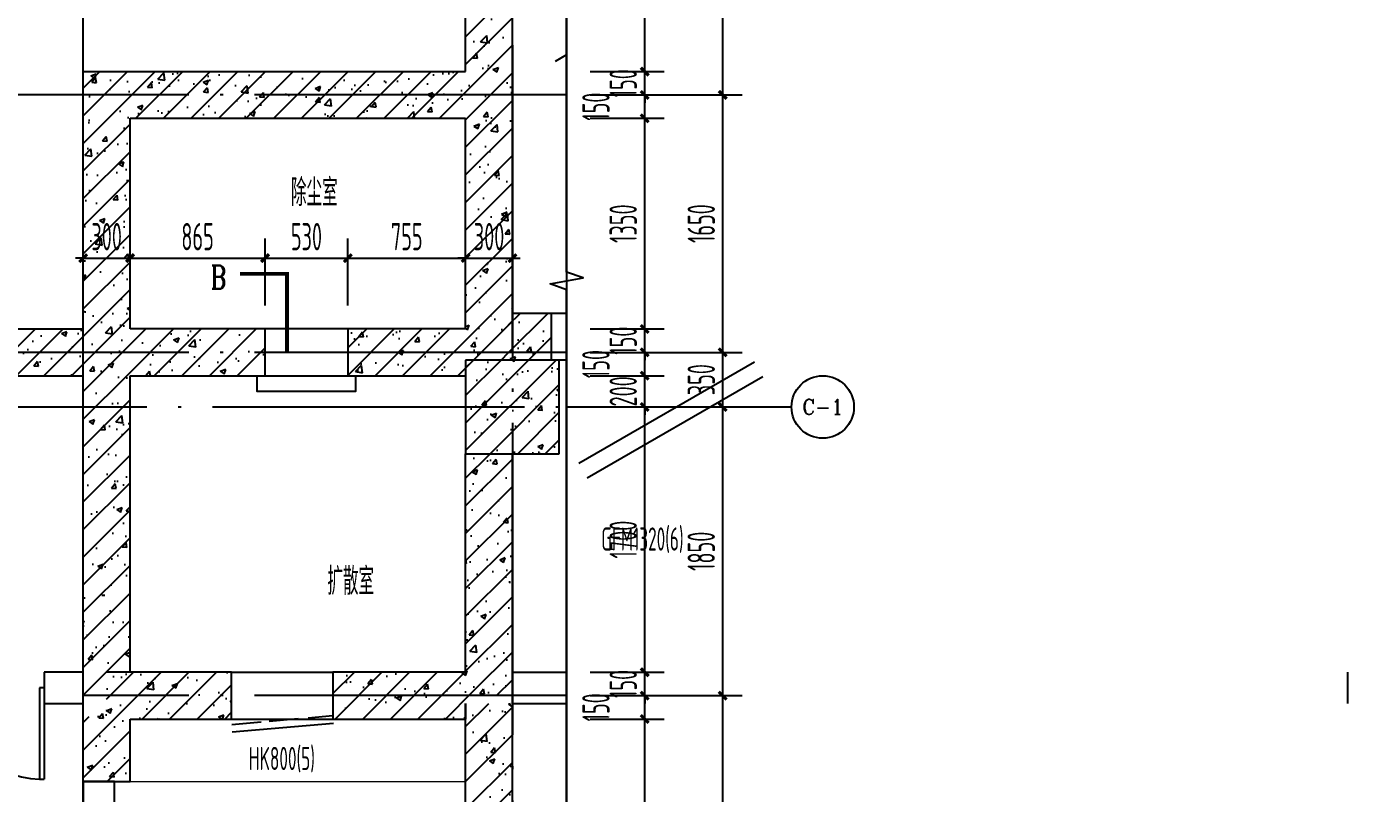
# Model space of a CAD drawing. Extents: x -473190 to 2138458, y -81875 to 2633646.
# Drawn here: x 1274633 to 1283097, y -64856 to -59938 of the extents above; entities that cross this region are included whole.
import ezdxf
from ezdxf.enums import TextEntityAlignment as Align

# ---------------------------------------------------------------- set-up
doc = ezdxf.new("R2010")
doc.units = 0
doc.header["$LTSCALE"] = 1000
doc.linetypes.add('DOTE', pattern=[2.42, 2, -0.2, 0.02, -0.2])
for name, color, linetype in [('A-COLUMN', 2, 'Continuous'), ('A-WALL', 2, 'Continuous'), ('AXIS', 3, 'Continuous'), ('AXIS_TEXT', 7, 'Continuous'), ('DIM_SYMB', 3, 'Continuous'), ('DOOR_FIRE', 4, 'Continuous'), ('DOTE', 1, 'DOTE'), ('PUB_DIM', 3, 'Continuous'), ('PUB_HATCH', 8, 'Continuous'), ('PUB_TEXT', 7, 'Continuous'), ('RF-M', 4, 'Continuous'), ('RF-MBH', 11, 'Continuous'), ('RF-QT', 30, 'Continuous'), ('WINDOW', 4, 'Continuous')]:
    doc.layers.add(name, color=color, linetype=linetype)
doc.layers.add('RF-WZ', color=110, linetype='Continuous', lineweight=0)
doc.styles.add('8B2_02', font='tssdeng.shx', dxfattribs={"width": 0.6, "bigfont": 'TSSDCHN.shx'})
doc.styles.add('_TCH_AXIS', font='COMPLEX', dxfattribs={"bigfont": 'GBCBIG'})
doc.styles.add('_TCH_DIM_T3', font='tssdeng.shx', dxfattribs={"width": 0.564706, "bigfont": '@@@tssdchn.shx'})
doc.styles.add('_TCH_LABEL', font='COMPLEX', dxfattribs={"bigfont": 'GBCBIG'})
doc.styles.add('_TCH_WINDOW', font='tssdeng.shx', dxfattribs={"width": 0.8, "height": 3.5, "bigfont": 'tssdchn.shx'})
doc.styles.add('COMPLEX', font='COMPLEX.shx', dxfattribs={"width": 0.65})
doc.dimstyles.new('_TCH_ARCH&&50', dxfattribs={"dimtxt": 175, "dimasz": 50, "dimexe": 125, "dimexo": 150, "dimgap": 50, "dimtad": 1, "dimdec": 0, "dimzin": 0, "dimdsep": 46, "dimtxsty": '_TCH_DIM_T3', "dimblk": 'ARCHTICK', "dimcen": 0.09, "dimclrt": 7, "dimazin": 2, "dimtfac": 1, "dimtdec": 0, "dimtix": 1, "dimtmove": 2, "dimatfit": 3, "dimfxl": 0, "dimtolj": 1, "dimtzin": 0, "dimarcsym": 0})
pattern_1 = [(45, (-477544.96, -71625.69), (-88.388348, 88.388348), []), (50, (-477544.96, -71625.7), (358.63009, -31.376067), [37.5, -412.5]), (355, (-477544.96, -71625.7), (-69.37567, 376.09607), [30, -330]), (100.4514, (-477515.08, -71628.3), (289.25469, 344.71977), [31.870095, -350.571056]), (46.1842, (-477544.96, -71525.7), (533.62052, -82.75951), [56.25, -618.75]), (96.6356, (-477500.5, -71532.6), (467.33135, 487.05894), [47.80514, -525.8565]), (351.1842, (-477544.96, -71525.7), (467.33097, 487.0593), [45, -495]), (21, (-477494.96, -71550.7), (298.453526, -201.309445), [37.5, -412.5]), (326, (-477494.96, -71550.7), (121.657666, 362.57502), [30, -330]), (71.4514, (-477470.1, -71567.47), (420.111314, 161.26525), [31.870095, -350.571056]), (37.5, (-477544.96, -71625.69), (6.079928, 166.446927), [0, -326, 0, -335, 0, -331.25]), (7.5, (-477544.96, -71625.69), (131.534769, 197.205856), [0, -191, 0, -318.5, 0, -126.25]), (327.5, (-477656.46, -71625.69), (266.911218, -11.277436), [0, -125, 0, -390, 0, -517.5]), (317.5, (-477706.46, -71625.7), (291.593085, 50.05249), [0, -162.5, 0, -259, 0, -367.5])]

# ---------------------------------------------------------------- blocks, each defined once
blk = doc.blocks.new('_ArchTick')
at = {"color": 0, "linetype": 'ByBlock', "const_width": 0.4}
blk.add_lwpolyline([(-0.5, -0.5), (0.5, 0.5)], dxfattribs=at)
blk = doc.blocks.new('*D2534')
at = {"layer": 'Defpoints', "color": 0, "transparency": 16777216}
for p in [(1275296.5, -61423.5), (1274996.5, -61877.6), (1275296.5, -61877.6)]:
    blk.add_point(p, dxfattribs=at)
at = {"layer": 'PUB_DIM', "color": 0, "lineweight": -2, "transparency": 16777216}
for p, q in [((1274996.5, -61727.6), (1274996.5, -61298.5)), ((1275296.5, -61727.6), (1275296.5, -61298.5)), ((1274996.5, -61423.5), (1274946.5, -61423.5)), ((1274996.5, -61423.5), (1275296.5, -61423.5)), ((1275296.5, -61423.5), (1275346.5, -61423.5))]:
    blk.add_line(p, q, dxfattribs=at)
at = {"layer": 'PUB_DIM', "color": 0, "lineweight": -2, "transparency": 16777216, "xscale": 50, "yscale": 50, "zscale": 50}
blk.add_blockref('_ArchTick', (1274996.5, -61423.5), dxfattribs=at)
at = {"layer": 'PUB_DIM', "color": 0, "lineweight": -2, "transparency": 16777216, "xscale": 50, "yscale": 50, "zscale": 50, "rotation": 180}
blk.add_blockref('_ArchTick', (1275296.5, -61423.5), dxfattribs=at)
at = {"layer": 'PUB_DIM', "color": 7, "transparency": 16777216, "insert": (1275146.5, -61286), "char_height": 175, "attachment_point": 5, "style": '_TCH_DIM_T3'}
blk.add_mtext('\\A1;300', dxfattribs=at)
blk = doc.blocks.new('*D2535')
at = {"layer": 'Defpoints', "color": 0, "transparency": 16777216}
for p in [(1276161.5, -61423.5), (1275296.5, -61877.6), (1276161.5, -61877.6)]:
    blk.add_point(p, dxfattribs=at)
at = {"layer": 'PUB_DIM', "color": 0, "lineweight": -2, "transparency": 16777216}
for p, q in [((1275296.5, -61727.6), (1275296.5, -61298.5)), ((1276161.5, -61727.6), (1276161.5, -61298.5)), ((1275296.5, -61423.5), (1276161.5, -61423.5))]:
    blk.add_line(p, q, dxfattribs=at)
at = {"layer": 'PUB_DIM', "color": 0, "lineweight": -2, "transparency": 16777216, "xscale": 50, "yscale": 50, "zscale": 50, "rotation": 180}
blk.add_blockref('_ArchTick', (1275296.5, -61423.5), dxfattribs=at)
at = {"layer": 'PUB_DIM', "color": 0, "lineweight": -2, "transparency": 16777216, "xscale": 50, "yscale": 50, "zscale": 50}
blk.add_blockref('_ArchTick', (1276161.5, -61423.5), dxfattribs=at)
at = {"layer": 'PUB_DIM', "color": 7, "transparency": 16777216, "insert": (1275729, -61286), "char_height": 175, "attachment_point": 5, "style": '_TCH_DIM_T3'}
blk.add_mtext('\\A1;865', dxfattribs=at)
blk = doc.blocks.new('*D2536')
at = {"layer": 'Defpoints', "color": 0, "transparency": 16777216}
for p in [(1276691.5, -61423.5), (1276161.5, -61877.6), (1276691.5, -61877.6)]:
    blk.add_point(p, dxfattribs=at)
at = {"layer": 'PUB_DIM', "color": 0, "lineweight": -2, "transparency": 16777216}
for p, q in [((1276161.5, -61727.6), (1276161.5, -61298.5)), ((1276691.5, -61727.6), (1276691.5, -61298.5)), ((1276161.5, -61423.5), (1276691.5, -61423.5))]:
    blk.add_line(p, q, dxfattribs=at)
at = {"layer": 'PUB_DIM', "color": 0, "lineweight": -2, "transparency": 16777216, "xscale": 50, "yscale": 50, "zscale": 50, "rotation": 180}
blk.add_blockref('_ArchTick', (1276161.5, -61423.5), dxfattribs=at)
at = {"layer": 'PUB_DIM', "color": 0, "lineweight": -2, "transparency": 16777216, "xscale": 50, "yscale": 50, "zscale": 50}
blk.add_blockref('_ArchTick', (1276691.5, -61423.5), dxfattribs=at)
at = {"layer": 'PUB_DIM', "color": 7, "transparency": 16777216, "insert": (1276426.5, -61286), "char_height": 175, "attachment_point": 5, "style": '_TCH_DIM_T3'}
blk.add_mtext('\\A1;530', dxfattribs=at)
blk = doc.blocks.new('*D2537')
at = {"layer": 'Defpoints', "color": 0, "transparency": 16777216}
for p in [(1277446.5, -61423.5), (1276691.5, -61877.6), (1277446.5, -61877.6)]:
    blk.add_point(p, dxfattribs=at)
at = {"layer": 'PUB_DIM', "color": 0, "lineweight": -2, "transparency": 16777216}
for p, q in [((1276691.5, -61727.6), (1276691.5, -61298.5)), ((1277446.5, -61727.6), (1277446.5, -61298.5)), ((1276691.5, -61423.5), (1277446.5, -61423.5))]:
    blk.add_line(p, q, dxfattribs=at)
at = {"layer": 'PUB_DIM', "color": 0, "lineweight": -2, "transparency": 16777216, "xscale": 50, "yscale": 50, "zscale": 50, "rotation": 180}
blk.add_blockref('_ArchTick', (1276691.5, -61423.5), dxfattribs=at)
at = {"layer": 'PUB_DIM', "color": 0, "lineweight": -2, "transparency": 16777216, "xscale": 50, "yscale": 50, "zscale": 50}
blk.add_blockref('_ArchTick', (1277446.5, -61423.5), dxfattribs=at)
at = {"layer": 'PUB_DIM', "color": 7, "transparency": 16777216, "insert": (1277069, -61286), "char_height": 175, "attachment_point": 5, "style": '_TCH_DIM_T3'}
blk.add_mtext('\\A1;755', dxfattribs=at)
blk = doc.blocks.new('*D2538')
at = {"layer": 'Defpoints', "color": 0, "transparency": 16777216}
for p in [(1277746.5, -61423.5), (1277446.5, -61877.6), (1277746.5, -61877.6)]:
    blk.add_point(p, dxfattribs=at)
at = {"layer": 'PUB_DIM', "color": 0, "lineweight": -2, "transparency": 16777216}
for p, q in [((1277446.5, -61727.6), (1277446.5, -61298.5)), ((1277746.5, -61727.6), (1277746.5, -61298.5)), ((1277446.5, -61423.5), (1277396.5, -61423.5)), ((1277446.5, -61423.5), (1277746.5, -61423.5)), ((1277746.5, -61423.5), (1277796.5, -61423.5))]:
    blk.add_line(p, q, dxfattribs=at)
at = {"layer": 'PUB_DIM', "color": 0, "lineweight": -2, "transparency": 16777216, "xscale": 50, "yscale": 50, "zscale": 50}
blk.add_blockref('_ArchTick', (1277446.5, -61423.5), dxfattribs=at)
at = {"layer": 'PUB_DIM', "color": 0, "lineweight": -2, "transparency": 16777216, "xscale": 50, "yscale": 50, "zscale": 50, "rotation": 180}
blk.add_blockref('_ArchTick', (1277746.5, -61423.5), dxfattribs=at)
at = {"layer": 'PUB_DIM', "color": 7, "transparency": 16777216, "insert": (1277596.5, -61286), "char_height": 175, "attachment_point": 5, "style": '_TCH_DIM_T3'}
blk.add_mtext('\\A1;300', dxfattribs=at)
blk = doc.blocks.new('*D2577')
at = {"layer": 'Defpoints', "color": 0, "transparency": 16777216}
for p in [(1278093.4, -56192.8), (1278593.4, -56192.8), (1278093.4, -60227.6)]:
    blk.add_point(p, dxfattribs=at)
at = {"layer": 'PUB_DIM', "color": 0, "lineweight": -2, "transparency": 16777216}
for p, q in [((1278243.4, -56192.8), (1278718.4, -56192.8)), ((1278593.4, -60227.6), (1278593.4, -56192.8)), ((1278243.4, -60227.6), (1278718.4, -60227.6))]:
    blk.add_line(p, q, dxfattribs=at)
at = {"layer": 'PUB_DIM', "color": 0, "lineweight": -2, "transparency": 16777216, "xscale": 50, "yscale": 50, "zscale": 50}
for p, rotation in [((1278593.4, -56192.8), 90), ((1278593.4, -60227.6), 270)]:
    blk.add_blockref('_ArchTick', p, dxfattribs=dict(at, rotation=rotation))
at = {"layer": 'PUB_DIM', "color": 7, "transparency": 16777216, "insert": (1278455.9, -58210.2), "char_height": 175, "attachment_point": 5, "rotation": 90, "style": '_TCH_DIM_T3'}
blk.add_mtext('\\A1;4035', dxfattribs=at)
blk = doc.blocks.new('*D2578')
at = {"layer": 'Defpoints', "color": 0, "transparency": 16777216}
for p in [(1278093.4, -60227.6), (1278593.4, -60227.6), (1278093.4, -60377.6)]:
    blk.add_point(p, dxfattribs=at)
at = {"layer": 'PUB_DIM', "color": 0, "lineweight": -2, "transparency": 16777216}
for p, q in [((1278593.4, -60227.6), (1278593.4, -60177.6)), ((1278243.4, -60227.6), (1278718.4, -60227.6)), ((1278593.4, -60377.6), (1278593.4, -60227.6)), ((1278243.4, -60377.6), (1278718.4, -60377.6)), ((1278593.4, -60377.6), (1278593.4, -60427.6))]:
    blk.add_line(p, q, dxfattribs=at)
at = {"layer": 'PUB_DIM', "color": 0, "lineweight": -2, "transparency": 16777216, "xscale": 50, "yscale": 50, "zscale": 50}
for p, rotation in [((1278593.4, -60227.6), 270), ((1278593.4, -60377.6), 90)]:
    blk.add_blockref('_ArchTick', p, dxfattribs=dict(at, rotation=rotation))
at = {"layer": 'PUB_DIM', "color": 7, "transparency": 16777216, "insert": (1278455.9, -60302.6), "char_height": 175, "attachment_point": 5, "rotation": 90, "style": '_TCH_DIM_T3'}
blk.add_mtext('\\A1;150', dxfattribs=at)
blk = doc.blocks.new('*D2579')
at = {"layer": 'Defpoints', "color": 0, "transparency": 16777216}
for p in [(1278093.4, -60377.6), (1278593.4, -60377.6), (1278093.4, -60527.6)]:
    blk.add_point(p, dxfattribs=at)
at = {"layer": 'PUB_DIM', "color": 0, "lineweight": -2, "transparency": 16777216}
for p, q in [((1278243.4, -60377.6), (1278718.4, -60377.6)), ((1278593.4, -60527.6), (1278593.4, -60377.6)), ((1278243.4, -60527.6), (1278718.4, -60527.6))]:
    blk.add_line(p, q, dxfattribs=at)
at = {"layer": 'PUB_DIM', "color": 0, "lineweight": -2, "transparency": 16777216, "xscale": 50, "yscale": 50, "zscale": 50}
for p, rotation in [((1278593.4, -60377.6), 90), ((1278593.4, -60527.6), 270)]:
    blk.add_blockref('_ArchTick', p, dxfattribs=dict(at, rotation=rotation))
at = {"layer": 'PUB_DIM', "color": 7, "transparency": 16777216, "insert": (1278280.9, -60452.6), "char_height": 175, "attachment_point": 5, "rotation": 90, "style": '_TCH_DIM_T3'}
blk.add_mtext('\\A1;150', dxfattribs=at)
blk = doc.blocks.new('*D2580')
at = {"layer": 'Defpoints', "color": 0, "transparency": 16777216}
for p in [(1278093.4, -60527.6), (1278593.4, -60527.6), (1278093.4, -61877.6)]:
    blk.add_point(p, dxfattribs=at)
at = {"layer": 'PUB_DIM', "color": 0, "lineweight": -2, "transparency": 16777216}
for p, q in [((1278243.4, -60527.6), (1278718.4, -60527.6)), ((1278593.4, -61877.6), (1278593.4, -60527.6)), ((1278243.4, -61877.6), (1278718.4, -61877.6))]:
    blk.add_line(p, q, dxfattribs=at)
at = {"layer": 'PUB_DIM', "color": 0, "lineweight": -2, "transparency": 16777216, "xscale": 50, "yscale": 50, "zscale": 50}
for p, rotation in [((1278593.4, -60527.6), 90), ((1278593.4, -61877.6), 270)]:
    blk.add_blockref('_ArchTick', p, dxfattribs=dict(at, rotation=rotation))
at = {"layer": 'PUB_DIM', "color": 7, "transparency": 16777216, "insert": (1278455.9, -61202.6), "char_height": 175, "attachment_point": 5, "rotation": 90, "style": '_TCH_DIM_T3'}
blk.add_mtext('\\A1;1350', dxfattribs=at)
blk = doc.blocks.new('*D2581')
at = {"layer": 'Defpoints', "color": 0, "transparency": 16777216}
for p in [(1278093.4, -61877.6), (1278593.4, -61877.6), (1278093.4, -62027.6)]:
    blk.add_point(p, dxfattribs=at)
at = {"layer": 'PUB_DIM', "color": 0, "lineweight": -2, "transparency": 16777216}
for p, q in [((1278593.4, -61877.6), (1278593.4, -61827.6)), ((1278243.4, -61877.6), (1278718.4, -61877.6)), ((1278593.4, -62027.6), (1278593.4, -61877.6)), ((1278243.4, -62027.6), (1278718.4, -62027.6)), ((1278593.4, -62027.6), (1278593.4, -62077.6))]:
    blk.add_line(p, q, dxfattribs=at)
at = {"layer": 'PUB_DIM', "color": 0, "lineweight": -2, "transparency": 16777216, "xscale": 50, "yscale": 50, "zscale": 50}
for p, rotation in [((1278593.4, -61877.6), 270), ((1278593.4, -62027.6), 90)]:
    blk.add_blockref('_ArchTick', p, dxfattribs=dict(at, rotation=rotation))
at = {"layer": 'PUB_DIM', "color": 7, "transparency": 16777216, "insert": (1278455.9, -61952.6), "char_height": 175, "attachment_point": 5, "rotation": 90, "style": '_TCH_DIM_T3'}
blk.add_mtext('\\A1;150', dxfattribs=at)
blk = doc.blocks.new('*D2582')
at = {"layer": 'Defpoints', "color": 0, "transparency": 16777216}
for p in [(1278093.4, -62027.6), (1278593.4, -62027.6), (1278093.4, -62177.6)]:
    blk.add_point(p, dxfattribs=at)
at = {"layer": 'PUB_DIM', "color": 0, "lineweight": -2, "transparency": 16777216}
for p, q in [((1278243.4, -62027.6), (1278718.4, -62027.6)), ((1278593.4, -62177.6), (1278593.4, -62027.6)), ((1278243.4, -62177.6), (1278718.4, -62177.6))]:
    blk.add_line(p, q, dxfattribs=at)
at = {"layer": 'PUB_DIM', "color": 0, "lineweight": -2, "transparency": 16777216, "xscale": 50, "yscale": 50, "zscale": 50}
for p, rotation in [((1278593.4, -62027.6), 90), ((1278593.4, -62177.6), 270)]:
    blk.add_blockref('_ArchTick', p, dxfattribs=dict(at, rotation=rotation))
at = {"layer": 'PUB_DIM', "color": 7, "transparency": 16777216, "insert": (1278280.9, -62102.6), "char_height": 175, "attachment_point": 5, "rotation": 90, "style": '_TCH_DIM_T3'}
blk.add_mtext('\\A1;150', dxfattribs=at)
blk = doc.blocks.new('*D2583')
at = {"layer": 'Defpoints', "color": 0, "transparency": 16777216}
for p in [(1278093.4, -62177.6), (1278593.4, -62177.6), (1278093.4, -62377.6)]:
    blk.add_point(p, dxfattribs=at)
at = {"layer": 'PUB_DIM', "color": 0, "lineweight": -2, "transparency": 16777216}
for p, q in [((1278243.4, -62177.6), (1278718.4, -62177.6)), ((1278593.4, -62177.6), (1278593.4, -62127.6)), ((1278593.4, -62377.6), (1278593.4, -62177.6)), ((1278243.4, -62377.6), (1278718.4, -62377.6)), ((1278593.4, -62377.6), (1278593.4, -62427.6))]:
    blk.add_line(p, q, dxfattribs=at)
at = {"layer": 'PUB_DIM', "color": 0, "lineweight": -2, "transparency": 16777216, "xscale": 50, "yscale": 50, "zscale": 50}
for p, rotation in [((1278593.4, -62177.6), 270), ((1278593.4, -62377.6), 90)]:
    blk.add_blockref('_ArchTick', p, dxfattribs=dict(at, rotation=rotation))
at = {"layer": 'PUB_DIM', "color": 7, "transparency": 16777216, "insert": (1278455.9, -62277.6), "char_height": 175, "attachment_point": 5, "rotation": 90, "style": '_TCH_DIM_T3'}
blk.add_mtext('\\A1;200', dxfattribs=at)
blk = doc.blocks.new('*D2584')
at = {"layer": 'Defpoints', "color": 0, "transparency": 16777216}
for p in [(1278093.4, -62377.6), (1278593.4, -62377.6), (1278093.4, -64077.6)]:
    blk.add_point(p, dxfattribs=at)
at = {"layer": 'PUB_DIM', "color": 0, "lineweight": -2, "transparency": 16777216}
for p, q in [((1278243.4, -62377.6), (1278718.4, -62377.6)), ((1278593.4, -64077.6), (1278593.4, -62377.6)), ((1278243.4, -64077.6), (1278718.4, -64077.6))]:
    blk.add_line(p, q, dxfattribs=at)
at = {"layer": 'PUB_DIM', "color": 0, "lineweight": -2, "transparency": 16777216, "xscale": 50, "yscale": 50, "zscale": 50}
for p, rotation in [((1278593.4, -62377.6), 90), ((1278593.4, -64077.6), 270)]:
    blk.add_blockref('_ArchTick', p, dxfattribs=dict(at, rotation=rotation))
at = {"layer": 'PUB_DIM', "color": 7, "transparency": 16777216, "insert": (1278455.9, -63227.6), "char_height": 175, "attachment_point": 5, "rotation": 90, "style": '_TCH_DIM_T3'}
blk.add_mtext('\\A1;1700', dxfattribs=at)
blk = doc.blocks.new('*D2585')
at = {"layer": 'Defpoints', "color": 0, "transparency": 16777216}
for p in [(1278093.4, -64077.6), (1278593.4, -64077.6), (1278093.4, -64227.6)]:
    blk.add_point(p, dxfattribs=at)
at = {"layer": 'PUB_DIM', "color": 0, "lineweight": -2, "transparency": 16777216}
for p, q in [((1278593.4, -64077.6), (1278593.4, -64027.6)), ((1278243.4, -64077.6), (1278718.4, -64077.6)), ((1278593.4, -64227.6), (1278593.4, -64077.6)), ((1278243.4, -64227.6), (1278718.4, -64227.6)), ((1278593.4, -64227.6), (1278593.4, -64277.6))]:
    blk.add_line(p, q, dxfattribs=at)
at = {"layer": 'PUB_DIM', "color": 0, "lineweight": -2, "transparency": 16777216, "xscale": 50, "yscale": 50, "zscale": 50}
for p, rotation in [((1278593.4, -64077.6), 270), ((1278593.4, -64227.6), 90)]:
    blk.add_blockref('_ArchTick', p, dxfattribs=dict(at, rotation=rotation))
at = {"layer": 'PUB_DIM', "color": 7, "transparency": 16777216, "insert": (1278455.9, -64152.6), "char_height": 175, "attachment_point": 5, "rotation": 90, "style": '_TCH_DIM_T3'}
blk.add_mtext('\\A1;150', dxfattribs=at)
blk = doc.blocks.new('*D2586')
at = {"layer": 'Defpoints', "color": 0, "transparency": 16777216}
for p in [(1278093.4, -64227.6), (1278593.4, -64227.6), (1278093.4, -64377.6)]:
    blk.add_point(p, dxfattribs=at)
at = {"layer": 'PUB_DIM', "color": 0, "lineweight": -2, "transparency": 16777216}
for p, q in [((1278243.4, -64227.6), (1278718.4, -64227.6)), ((1278593.4, -64377.6), (1278593.4, -64227.6)), ((1278243.4, -64377.6), (1278718.4, -64377.6))]:
    blk.add_line(p, q, dxfattribs=at)
at = {"layer": 'PUB_DIM', "color": 0, "lineweight": -2, "transparency": 16777216, "xscale": 50, "yscale": 50, "zscale": 50}
for p, rotation in [((1278593.4, -64227.6), 90), ((1278593.4, -64377.6), 270)]:
    blk.add_blockref('_ArchTick', p, dxfattribs=dict(at, rotation=rotation))
at = {"layer": 'PUB_DIM', "color": 7, "transparency": 16777216, "insert": (1278280.9, -64302.6), "char_height": 175, "attachment_point": 5, "rotation": 90, "style": '_TCH_DIM_T3'}
blk.add_mtext('\\A1;150', dxfattribs=at)
blk = doc.blocks.new('*D2587')
at = {"layer": 'Defpoints', "color": 0, "transparency": 16777216}
for p in [(1278093.4, -64377.6), (1278593.4, -64377.6), (1278093.4, -66877.6)]:
    blk.add_point(p, dxfattribs=at)
at = {"layer": 'PUB_DIM', "color": 0, "lineweight": -2, "transparency": 16777216}
for p, q in [((1278243.4, -64377.6), (1278718.4, -64377.6)), ((1278593.4, -66877.6), (1278593.4, -64377.6)), ((1278243.4, -66877.6), (1278718.4, -66877.6))]:
    blk.add_line(p, q, dxfattribs=at)
at = {"layer": 'PUB_DIM', "color": 0, "lineweight": -2, "transparency": 16777216, "xscale": 50, "yscale": 50, "zscale": 50}
for p, rotation in [((1278593.4, -64377.6), 90), ((1278593.4, -66877.6), 270)]:
    blk.add_blockref('_ArchTick', p, dxfattribs=dict(at, rotation=rotation))
at = {"layer": 'PUB_DIM', "color": 7, "transparency": 16777216, "insert": (1278455.9, -65627.6), "char_height": 175, "attachment_point": 5, "rotation": 90, "style": '_TCH_DIM_T3'}
blk.add_mtext('\\A1;2500', dxfattribs=at)
blk = doc.blocks.new('*D2631')
at = {"layer": 'Defpoints', "color": 0, "transparency": 16777216}
for p in [(1278093.4, -64227.6), (1279093.4, -64227.6), (1278093.4, -66877.6)]:
    blk.add_point(p, dxfattribs=at)
at = {"layer": 'PUB_DIM', "color": 0, "lineweight": -2, "transparency": 16777216}
for p, q in [((1278243.4, -64227.6), (1279218.4, -64227.6)), ((1279093.4, -66877.6), (1279093.4, -64227.6)), ((1278243.4, -66877.6), (1279218.4, -66877.6))]:
    blk.add_line(p, q, dxfattribs=at)
at = {"layer": 'PUB_DIM', "color": 0, "lineweight": -2, "transparency": 16777216, "xscale": 50, "yscale": 50, "zscale": 50}
for p, rotation in [((1279093.4, -64227.6), 90), ((1279093.4, -66877.6), 270)]:
    blk.add_blockref('_ArchTick', p, dxfattribs=dict(at, rotation=rotation))
at = {"layer": 'PUB_DIM', "color": 7, "transparency": 16777216, "insert": (1278955.9, -65552.6), "char_height": 175, "attachment_point": 5, "rotation": 90, "style": '_TCH_DIM_T3'}
blk.add_mtext('\\A1;2650', dxfattribs=at)
blk = doc.blocks.new('*D2632')
at = {"layer": 'Defpoints', "color": 0, "transparency": 16777216}
for p in [(1278093.4, -62377.6), (1279093.4, -62377.6), (1278093.4, -64227.6)]:
    blk.add_point(p, dxfattribs=at)
at = {"layer": 'PUB_DIM', "color": 0, "lineweight": -2, "transparency": 16777216}
for p, q in [((1278243.4, -62377.6), (1279218.4, -62377.6)), ((1279093.4, -64227.6), (1279093.4, -62377.6)), ((1278243.4, -64227.6), (1279218.4, -64227.6))]:
    blk.add_line(p, q, dxfattribs=at)
at = {"layer": 'PUB_DIM', "color": 0, "lineweight": -2, "transparency": 16777216, "xscale": 50, "yscale": 50, "zscale": 50}
for p, rotation in [((1279093.4, -62377.6), 90), ((1279093.4, -64227.6), 270)]:
    blk.add_blockref('_ArchTick', p, dxfattribs=dict(at, rotation=rotation))
at = {"layer": 'PUB_DIM', "color": 7, "transparency": 16777216, "insert": (1278955.9, -63302.6), "char_height": 175, "attachment_point": 5, "rotation": 90, "style": '_TCH_DIM_T3'}
blk.add_mtext('\\A1;1850', dxfattribs=at)
blk = doc.blocks.new('*D2633')
at = {"layer": 'Defpoints', "color": 0, "transparency": 16777216}
for p in [(1278093.4, -62027.6), (1279093.4, -62027.6), (1278093.4, -62377.6)]:
    blk.add_point(p, dxfattribs=at)
at = {"layer": 'PUB_DIM', "color": 0, "lineweight": -2, "transparency": 16777216}
for p, q in [((1278243.4, -62027.6), (1279218.4, -62027.6)), ((1279093.4, -62377.6), (1279093.4, -62027.6)), ((1278243.4, -62377.6), (1279218.4, -62377.6))]:
    blk.add_line(p, q, dxfattribs=at)
at = {"layer": 'PUB_DIM', "color": 0, "lineweight": -2, "transparency": 16777216, "xscale": 50, "yscale": 50, "zscale": 50}
for p, rotation in [((1279093.4, -62027.6), 90), ((1279093.4, -62377.6), 270)]:
    blk.add_blockref('_ArchTick', p, dxfattribs=dict(at, rotation=rotation))
at = {"layer": 'PUB_DIM', "color": 7, "transparency": 16777216, "insert": (1278955.9, -62202.6), "char_height": 175, "attachment_point": 5, "rotation": 90, "style": '_TCH_DIM_T3'}
blk.add_mtext('\\A1;350', dxfattribs=at)
blk = doc.blocks.new('*D2634')
at = {"layer": 'Defpoints', "color": 0, "transparency": 16777216}
for p in [(1278093.4, -60377.6), (1279093.4, -60377.6), (1278093.4, -62027.6)]:
    blk.add_point(p, dxfattribs=at)
at = {"layer": 'PUB_DIM', "color": 0, "lineweight": -2, "transparency": 16777216}
for p, q in [((1278243.4, -60377.6), (1279218.4, -60377.6)), ((1279093.4, -62027.6), (1279093.4, -60377.6)), ((1278243.4, -62027.6), (1279218.4, -62027.6))]:
    blk.add_line(p, q, dxfattribs=at)
at = {"layer": 'PUB_DIM', "color": 0, "lineweight": -2, "transparency": 16777216, "xscale": 50, "yscale": 50, "zscale": 50}
for p, rotation in [((1279093.4, -60377.6), 90), ((1279093.4, -62027.6), 270)]:
    blk.add_blockref('_ArchTick', p, dxfattribs=dict(at, rotation=rotation))
at = {"layer": 'PUB_DIM', "color": 7, "transparency": 16777216, "insert": (1278955.9, -61202.6), "char_height": 175, "attachment_point": 5, "rotation": 90, "style": '_TCH_DIM_T3'}
blk.add_mtext('\\A1;1650', dxfattribs=at)
blk = doc.blocks.new('*D2635')
at = {"layer": 'Defpoints', "color": 0, "transparency": 16777216}
for p in [(1278093.4, -56192.8), (1279093.4, -56192.8), (1278093.4, -60377.6)]:
    blk.add_point(p, dxfattribs=at)
at = {"layer": 'PUB_DIM', "color": 0, "lineweight": -2, "transparency": 16777216}
for p, q in [((1278243.4, -56192.8), (1279218.4, -56192.8)), ((1279093.4, -60377.6), (1279093.4, -56192.8)), ((1278243.4, -60377.6), (1279218.4, -60377.6))]:
    blk.add_line(p, q, dxfattribs=at)
at = {"layer": 'PUB_DIM', "color": 0, "lineweight": -2, "transparency": 16777216, "xscale": 50, "yscale": 50, "zscale": 50}
for p, rotation in [((1279093.4, -56192.8), 90), ((1279093.4, -60377.6), 270)]:
    blk.add_blockref('_ArchTick', p, dxfattribs=dict(at, rotation=rotation))
at = {"layer": 'PUB_DIM', "color": 7, "transparency": 16777216, "insert": (1278955.9, -58285.2), "char_height": 175, "attachment_point": 5, "rotation": 90, "style": '_TCH_DIM_T3'}
blk.add_mtext('\\A1;4185', dxfattribs=at)
blk = doc.blocks.new('_AXISO')
blk.add_circle((0, 0), 0.5)
at = {"layer": 'AXIS_TEXT', "style": 'COMPLEX', "width": 1.041667}
blk.add_attdef('A', text='', height=0.56, dxfattribs=at).set_placement((-0.25, -0.28), (0.25, -0.28), align=Align.FIT)

msp = doc.modelspace()

# ---------------------------------------------------------------- hatches: boundary and pattern name
at = {"layer": 'PUB_HATCH'}
h = msp.add_hatch(dxfattribs=at)
h.set_pattern_fill('钢筋混凝土', color=256, scale=50, style=0)
h.set_pattern_definition(pattern_1)
h.paths.add_polyline_path([(1277546.5, -60377.6), (1277746.5, -60377.6), (1277746.5, -59477.6), (1277646.5, -59377.6), (1277446.5, -59477.6), (1277446.5, -60227.6)])
h = msp.add_hatch(dxfattribs=at)
h.set_pattern_fill('钢筋混凝土', color=256, scale=50, style=0)
h.set_pattern_definition(pattern_1)
h.paths.add_polyline_path([(1274996.5, -60227.6), (1275296.5, -60527.6), (1277446.5, -60527.6), (1277546.5, -60377.6), (1277446.5, -60227.6)])
h = msp.add_hatch(dxfattribs=at)
h.set_pattern_fill('钢筋混凝土', color=256, scale=50, style=0)
h.set_pattern_definition(pattern_1)
h.paths.add_polyline_path([(1275146.5, -62027.6), (1275296.5, -61877.6), (1275296.5, -60527.6), (1274996.5, -60227.6), (1274996.5, -61877.6)])
h = msp.add_hatch(dxfattribs=at)
h.set_pattern_fill('钢筋混凝土', color=256, scale=50, style=0)
h.set_pattern_definition(pattern_1)
h.paths.add_polyline_path([(1277546.5, -62027.6), (1277746.5, -62027.6), (1277746.5, -60377.6), (1277546.5, -60377.6), (1277446.5, -60527.6), (1277446.5, -61877.6)])
h = msp.add_hatch(dxfattribs=at)
h.set_pattern_fill('钢筋混凝土', color=256, scale=50, style=0)
h.set_pattern_definition(pattern_1)
h.paths.add_polyline_path([(1277746.5, -62077.6), (1277996.5, -62077.6), (1277996.5, -61777.6), (1277746.5, -61777.6), (1277686.5, -61957.6)])
h = msp.add_hatch(dxfattribs=at)
h.set_pattern_fill('钢筋混凝土', color=256, scale=50, style=0)
h.set_pattern_definition(pattern_1)
h.paths.add_polyline_path([(1271796.5, -62027.6), (1271896.5, -62177.6), (1274996.5, -62177.6), (1275146.5, -62027.6), (1274996.5, -61877.6), (1271896.5, -61877.6)])
h = msp.add_hatch(dxfattribs=at)
h.set_pattern_fill('钢筋混凝土', color=256, scale=50, style=0)
h.set_pattern_definition(pattern_1)
h.paths.add_polyline_path([(1275296.5, -62177.6), (1276161.5, -62177.6), (1276161.5, -61877.6), (1275296.5, -61877.6), (1275146.5, -62027.6)])
h = msp.add_hatch(dxfattribs=at)
h.set_pattern_fill('钢筋混凝土', color=256, scale=50, style=0)
h.set_pattern_definition(pattern_1)
h.paths.add_polyline_path([(1277446.5, -61877.6), (1276691.5, -61877.6), (1276691.5, -62177.6), (1277446.5, -62177.6), (1277546.5, -62027.6)])
h = msp.add_hatch(dxfattribs=at)
h.set_pattern_fill('钢筋混凝土', color=256, scale=50, style=0)
h.set_pattern_definition(pattern_1)
h.paths.add_polyline_path([(1274996.5, -64377.6), (1275296.5, -64077.6), (1275296.5, -62177.6), (1275146.5, -62027.6), (1274996.5, -62177.6)])
h = msp.add_hatch(dxfattribs=at)
h.set_pattern_fill('钢筋混凝土', color=256, scale=50, style=0)
h.set_pattern_definition(pattern_1)
h.paths.add_polyline_path([(1277446.5, -62077.6), (1277746.5, -62077.6), (1277686.5, -61957.6)])
h = msp.add_hatch(dxfattribs=at)
h.set_pattern_fill('钢筋混凝土', color=256, scale=50, style=0)
h.set_pattern_definition(pattern_1)
h.paths.add_polyline_path([(1277446.5, -62677.6), (1278046.5, -62677.6), (1278046.5, -62077.6), (1277446.5, -62077.6)])
h = msp.add_hatch(dxfattribs=at)
h.set_pattern_fill('钢筋混凝土', color=256, scale=50, style=0)
h.set_pattern_definition(pattern_1)
h.paths.add_polyline_path([(1277746.5, -62677.6), (1277446.5, -62677.6), (1277446.5, -64077.6), (1277506.5, -64227.6), (1277746.5, -64227.6)])
h = msp.add_hatch(dxfattribs=at)
h.set_pattern_fill('钢筋混凝土', color=256, scale=50, style=0)
h.set_pattern_definition(pattern_1)
h.paths.add_polyline_path([(1275296.5, -64377.6), (1275946.5, -64377.6), (1275946.5, -64077.6), (1275146.5, -64077.6), (1275146.5, -64317.6)])
h = msp.add_hatch(dxfattribs=at)
h.set_pattern_fill('钢筋混凝土', color=256, scale=50, style=0)
h.set_pattern_definition(pattern_1)
h.paths.add_polyline_path([(1277446.5, -64077.6), (1276596.5, -64077.6), (1276596.5, -64377.6), (1277446.5, -64377.6), (1277506.5, -64227.6)])
h = msp.add_hatch(dxfattribs=at)
h.set_pattern_fill('钢筋混凝土', color=256, scale=50, style=0)
h.set_pattern_definition(pattern_1)
h.paths.add_polyline_path([(1275296.5, -64777.6), (1275296.5, -64377.6), (1275146.5, -64317.6), (1274996.5, -64377.6), (1274996.5, -64777.6)])
h = msp.add_hatch(dxfattribs=at)
h.set_pattern_fill('钢筋混凝土', color=256, scale=50, style=0)
h.set_pattern_definition(pattern_1)
h.paths.add_polyline_path([(1277546.5, -66977.6), (1277746.5, -66877.6), (1277746.5, -64277.6), (1277446.5, -64277.6), (1277446.5, -66877.6)])

# ---------------------------------------------------------------- linework, layer by layer
msp.add_lwpolyline([(1268563.7, -55219.6), (1278093.4, -55219.6), (1278093.4, -67919.5), (1268563.7, -67919.5)], close=True)
at = {"layer": 'A-COLUMN'}
for p, q in [((1278046.5, -62077.6), (1277446.5, -62077.6)), ((1277446.5, -62077.6), (1277446.5, -62677.6)), ((1278046.5, -62677.6), (1278046.5, -62077.6)), ((1277446.5, -62677.6), (1278046.5, -62677.6))]:
    msp.add_line(p, q, dxfattribs=at)
at = {"layer": 'A-WALL'}
for p, q in [((1274996.5, -64077.6), (1274746.5, -64077.6)), ((1274746.5, -64077.6), (1274746.5, -64277.6)), ((1274996.5, -64277.6), (1274996.5, -64077.6)), ((1277746.5, -64077.6), (1278093.4, -64077.6)), ((1283096.5, -64077.6), (1283096.5, -64277.6)), ((1274746.5, -64277.6), (1274996.5, -64277.6)), ((1277746.5, -64277.6), (1278093.4, -64277.6)), ((1274996.5, -64777.6), (1274996.5, -64933.5)), ((1275196.5, -64777.6), (1274996.5, -64777.6)), ((1275196.5, -64933.5), (1275196.5, -64777.6))]:
    msp.add_line(p, q, dxfattribs=at)
at = {"layer": 'AXIS'}
msp.add_line((1278093.4, -62377.6), (1279534.3, -62377.6), dxfattribs=at)
at = {"layer": 'DIM_SYMB'}
msp.add_lwpolyline([(1278093.4, -68219.5), (1278093.4, -61625.8), (1277988.4, -61587.6), (1278198.4, -61550.5), (1278093.4, -61513.3), (1278093.4, -54919.6)], dxfattribs=at)
at = {"layer": 'DIM_SYMB', "const_width": 25}
msp.add_lwpolyline([(1276001.2, -61524.3), (1276301.2, -61524.3), (1276301.2, -62024.3)], dxfattribs=at)
at = {"layer": 'DOOR_FIRE'}
for p, q in [((1274716.5, -64177.6), (1274716.5, -64762.6)), ((1274746.5, -64177.6), (1274716.5, -64177.6)), ((1274746.5, -64177.6), (1274746.5, -64762.6)), ((1274716.5, -64762.6), (1274746.5, -64762.6))]:
    msp.add_line(p, q, dxfattribs=at)
msp.add_arc((1274731.5, -64177.6), 585, 180, 268.53072, dxfattribs=at)
at = {"layer": 'DOTE'}
for p, q in [((1274996.5, -67919.5), (1274996.5, -55219.6)), ((1277746.5, -55219.6), (1277746.5, -67919.5)), ((1278093.4, -60377.6), (1268563.7, -60377.6)), ((1278093.4, -62027.6), (1268563.7, -62027.6)), ((1268563.7, -62377.6), (1278093.4, -62377.6)), ((1278093.4, -64227.6), (1274996.5, -64227.6))]:
    msp.add_line(p, q, dxfattribs=at)
at = {"layer": 'RF-M'}
for p, q in [((1278093.4, -60121.3), (1278020.7, -60163.3)), ((1278093.4, -61777.6), (1277996.5, -61777.6)), ((1278093.4, -62077.6), (1277996.5, -62077.6)), ((1279296.5, -62090.1), (1278170.7, -62740.1)), ((1279350.7, -62183.9), (1278224.9, -62833.9)), ((1275946.5, -64077.6), (1276596.5, -64077.6)), ((1275946.5, -64377.6), (1276596.5, -64377.6)), ((1276137.1, -64397.8), (1275949, -64414.2)), ((1276599.2, -64405.9), (1275951.6, -64462.5)), ((1276373.2, -64377.1), (1276187.1, -64393.4)), ((1276596.5, -64357.6), (1276436.8, -64371.6))]:
    msp.add_line(p, q, dxfattribs=at)
at = {"layer": 'RF-M', "lineweight": 15}
msp.add_line((1275296.5, -64777.6), (1277446.5, -64777.6, -325), dxfattribs=at)
at = {"layer": 'RF-QT'}
for p, q in [((1277446.5, -60227.6), (1277446.5, -59477.6)), ((1277746.5, -60377.6), (1277746.5, -59477.6)), ((1274996.5, -60227.6), (1277446.5, -60227.6)), ((1274996.5, -61877.6), (1274996.5, -60227.6)), ((1277746.5, -62027.6), (1277746.5, -60377.6)), ((1275296.5, -60527.6), (1277446.5, -60527.6)), ((1275296.5, -61877.6), (1275296.5, -60527.6)), ((1277446.5, -61877.6), (1277446.5, -60527.6)), ((1277996.5, -61777.6), (1277746.5, -61777.6)), ((1277746.5, -61777.6), (1277746.5, -62027.6)), ((1277996.5, -62077.6), (1277996.5, -61777.6)), ((1271896.5, -61877.6), (1274996.5, -61877.6)), ((1276161.5, -61877.6), (1275296.5, -61877.6)), ((1276161.5, -62177.6), (1276161.5, -61877.6)), ((1277446.5, -61877.6), (1276691.5, -61877.6)), ((1276691.5, -61877.6), (1276691.5, -62177.6)), ((1271896.5, -62177.6), (1274996.5, -62177.6)), ((1274996.5, -64377.6), (1274996.5, -62177.6)), ((1275296.5, -62177.6), (1276161.5, -62177.6)), ((1275296.5, -64077.6), (1275296.5, -62177.6)), ((1276691.5, -62177.6), (1277446.5, -62177.6)), ((1277446.5, -64077.6), (1277446.5, -62677.6)), ((1277746.5, -64227.6), (1277746.5, -62677.6)), ((1275296.5, -64077.6), (1275146.5, -64077.6)), ((1275946.5, -64077.6), (1275146.5, -64077.6)), ((1275946.5, -64377.6), (1275946.5, -64077.6)), ((1277446.5, -64077.6), (1276596.5, -64077.6)), ((1276596.5, -64077.6), (1276596.5, -64377.6)), ((1277746.5, -64277.6), (1277746.5, -64227.6)), ((1277446.5, -66877.6), (1277446.5, -64277.6)), ((1277446.5, -64277.6), (1277446.5, -64377.6)), ((1277746.5, -66877.6), (1277746.5, -64277.6)), ((1274996.5, -64777.6), (1274996.5, -64377.6)), ((1274996.5, -64377.6), (1274996.5, -64377.6)), ((1275296.5, -64777.6), (1275296.5, -64377.6)), ((1275296.5, -64377.6), (1275946.5, -64377.6)), ((1276596.5, -64377.6), (1277446.5, -64377.6)), ((1274996.5, -64777.6), (1275296.5, -64777.6))]:
    msp.add_line(p, q, dxfattribs=at)
at = {"layer": 'WINDOW', "color": 0}
for p, q in [((1276691.5, -61877.6), (1276161.5, -61877.6)), ((1276161.5, -62177.6), (1276691.5, -62177.6))]:
    msp.add_line(p, q, dxfattribs=at)
at = {"layer": 'WINDOW', "color": 4}
msp.add_lwpolyline([(1276111.5, -62177.6), (1276741.5, -62177.6), (1276741.5, -62277.6), (1276111.5, -62277.6), (1276111.5, -62177.6)], dxfattribs=at)

# ---------------------------------------------------------------- block references
at = {"layer": 'AXIS'}
ref = msp.add_blockref('_AXISO', (1279734.3, -62377.6), dxfattribs=dict(at, xscale=400, yscale=400, zscale=400))
ref.add_attrib('A', 'C-1', dxfattribs={"layer": 'AXIS_TEXT', "height": 98.31, "style": '_TCH_AXIS'}).set_placement((1279603.2, -62426.8), (1279865.4, -62426.8), align=Align.FIT)

# ---------------------------------------------------------------- texts
at = {"layer": 'PUB_TEXT', "style": '_TCH_LABEL', "width": 0.705882}
msp.add_text('B', height=148.8, dxfattribs=at).set_placement((1275813.2, -61620.6))
at = {"layer": 'RF-MBH', "style": '_TCH_WINDOW', "width": 0.564706}
msp.add_text('GFM1320(6)', height=148.75, rotation=360, dxfattribs=at).set_placement((1278315.2, -63298.3))
msp.add_text('HK800(5)', height=148.75, dxfattribs=at).set_placement((1276057, -64704.9))
at = {"layer": 'RF-WZ', "style": '8B2_02', "width": 0.6}
for s, p in [('除尘室', (1276327.2, -61090.4)), ('扩散室', (1276560.4, -63582.1))]:
    msp.add_text(s, height=175, dxfattribs=at).set_placement(p)

# ---------------------------------------------------------------- dimensions: what is measured, and where the dimension line sits
at = {"layer": 'PUB_DIM'}
for p1, p2, distance, picture, middle in [((1278093.4, -60227.6), (1278093.4, -56192.8), -500, '*D2577', (1278455.9, -58210.2)), ((1278093.4, -60377.6), (1278093.4, -56192.8), -1000, '*D2635', (1278955.9, -58285.2)), ((1278093.4, -60377.6), (1278093.4, -60227.6), -500, '*D2578', (1278455.9, -60302.6)), ((1278093.4, -62027.6), (1278093.4, -60377.6), -1000, '*D2634', (1278955.9, -61202.6)), ((1278093.4, -61877.6), (1278093.4, -60527.6), -500, '*D2580', (1278455.9, -61202.6)), ((1274996.5, -61877.6), (1275296.5, -61877.6), 454.1, '*D2534', (1275146.5, -61286)), ((1275296.5, -61877.6), (1276161.5, -61877.6), 454.1, '*D2535', (1275729, -61286)), ((1276161.5, -61877.6), (1276691.5, -61877.6), 454.1, '*D2536', (1276426.5, -61286)), ((1276691.5, -61877.6), (1277446.5, -61877.6), 454.1, '*D2537', (1277069, -61286)), ((1277446.5, -61877.6), (1277746.5, -61877.6), 454.1, '*D2538', (1277596.5, -61286)), ((1278093.4, -62027.6), (1278093.4, -61877.6), -500, '*D2581', (1278455.9, -61952.6)), ((1278093.4, -62377.6), (1278093.4, -62027.6), -1000, '*D2633', (1278955.9, -62202.6)), ((1278093.4, -62377.6), (1278093.4, -62177.6), -500, '*D2583', (1278455.9, -62277.6)), ((1278093.4, -64077.6), (1278093.4, -62377.6), -500, '*D2584', (1278455.9, -63227.6)), ((1278093.4, -64227.6), (1278093.4, -62377.6), -1000, '*D2632', (1278955.9, -63302.6)), ((1278093.4, -64227.6), (1278093.4, -64077.6), -500, '*D2585', (1278455.9, -64152.6)), ((1278093.4, -66877.6), (1278093.4, -64227.6), -1000, '*D2631', (1278955.9, -65552.6)), ((1278093.4, -66877.6), (1278093.4, -64377.6), -500, '*D2587', (1278455.9, -65627.6))]:
    dim = msp.add_aligned_dim(p1=p1, p2=p2, distance=distance, dimstyle='_TCH_ARCH&&50', dxfattribs=at)
    dim.commit()
    dim.dimension.update_dxf_attribs({"geometry": picture, "text_midpoint": middle})
for base, p1, p2, picture, middle in [((1278593.4, -60377.6), (1278093.4, -60527.6), (1278093.4, -60377.6), '*D2579', (1278280.9, -60452.6)), ((1278593.4, -62027.6), (1278093.4, -62177.6), (1278093.4, -62027.6), '*D2582', (1278280.9, -62102.6)), ((1278593.4, -64227.6), (1278093.4, -64377.6), (1278093.4, -64227.6), '*D2586', (1278280.9, -64302.6))]:
    dim = msp.add_linear_dim(base=base, p1=p1, p2=p2, angle=90, dimstyle='_TCH_ARCH&&50', dxfattribs=at)
    dim.commit()
    dim.dimension.update_dxf_attribs({"geometry": picture, "text_midpoint": middle, "dimtype": 129})

doc.saveas('drawing.dxf')
